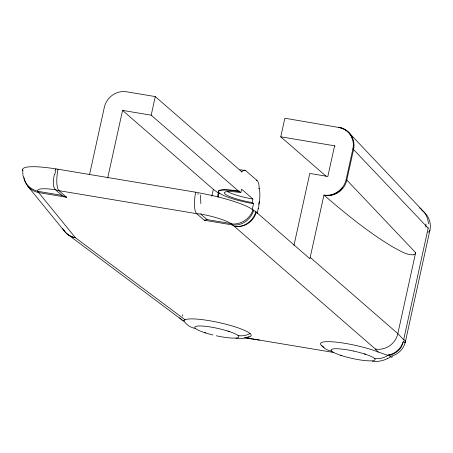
<?xml version="1.0" encoding="UTF-8"?>
<svg xmlns="http://www.w3.org/2000/svg" width="453" height="453" viewBox="0 0 453 453"><rect width="100%" height="100%" fill="white"/><g stroke="black" fill="none" stroke-linecap="round" stroke-linejoin="round"><path stroke-width="0.68" d="M257.208 213.414L258.323 208.346A19.264 5.555 -80.5 0 0 259.427 201.715L259.569 200.481A19.309 5.566 -80.5 0 0 259.252 188.516A19.309 5.566 -80.5 0 0 257.032 180.436L245.566 170.566A22.531 3.754 12.4 0 0 239.948 169.779L239.852 169.767M428.278 227.695L403.742 339.337A1.229 0.289 -79.9 0 0 403.668 339.744L403.623 340.056M89.603 174.297L104.32 107.35A19.309 18.211 -49 0 1 126.647 91.795L155.277 96.58L241.879 171.897A19.309 5.566 -80.5 0 1 245.707 170.588M107.695 178.001L122.559 110.396L151.189 115.175L238.997 191.534L239.082 191.143A28.726 4.79 12.4 0 0 219.252 192.904A28.726 4.79 12.4 0 0 253.521 203.697L252.128 210.039M151.189 115.175L155.277 96.58M211.806 196.223L213.323 189.326L122.559 110.396M217.531 196.483L218.289 193.04L213.323 189.326M218.103 197.304L219.014 193.165A28.726 4.79 12.4 0 1 238.997 191.534M326.132 176.268L280.769 136.817L284.858 118.222L339.116 127.519M293.952 245.447L309.784 173.437L327.842 176.449L334.58 145.804L280.769 136.817M23.012 170.724A47.956 7.995 12.4 0 1 42.418 167.168L49.519 167.961A47.956 7.995 12.4 0 1 54.173 168.624L55.73 168.867A19.236 3.211 12.4 0 1 57.995 169.218L195.662 192.208A19.343 3.228 12.4 0 1 198.006 192.627L212.814 195.628A47.939 7.995 12.4 0 1 252.887 209.807L256.33 212.168L309.886 258.742L323.935 195.079A19.388 18.279 -49 0 0 342.225 187.729L343.295 186.24A19.253 18.148 -49 0 0 346.149 179.513L352.887 148.861A19.253 18.148 -49 0 0 353.091 141.687L352.717 139.96A19.309 17.639 -55.3 0 0 340.027 127.712M323.935 195.079L324.32 195.413A19.309 18.488 -43.5 0 0 346.834 180.084L415.639 252.672L397.842 333.601A19.315 18.363 -46.4 0 1 375.384 349.036L234.377 226.409L232.185 224.892A19.309 5.566 -80.5 0 1 231.273 223.623L230.973 223.584M421.732 210.328A19.309 19.02 -3.3 0 1 429.914 230.181L405.384 341.76A48.035 8.012 12.4 0 1 404.931 342.881M55.017 170.702L55.43 169.598M258.974 202.712L259.427 201.715M401.568 346.33L403.402 341.392A19.315 18.494 -43.5 0 1 387.553 355.248L377.723 351.839M415.31 253.521L415.486 253.165A1.206 0.345 -80.5 0 0 415.639 252.672M245.741 337.355L246.613 337.292A34.349 5.73 12.4 0 0 250.724 336.217L251.222 335.447A34.349 5.73 12.4 0 0 236.817 327.423L234.654 326.721A34.349 5.73 12.4 0 0 223.646 323.657L218.255 322.411A34.349 5.73 12.4 0 0 185.079 319.778L183.556 320.571L184.161 321.375A19.309 18.211 -49 0 0 195.526 328.482M392.694 356.777L391.001 357.383M387.519 358.566C382.757 360.939 377.525 361.947 372.253 361.313M413.782 254.688L413.566 254.75A46.472 13.397 -80.5 0 1 413.051 254.852C405.463 254.886 398.833 249.988 392.332 246.704C367.983 231.987 345.86 213.924 324.32 195.413A19.309 17.639 -55.3 0 0 342.219 187.723M249.184 336.89L242.417 338.584L235.945 338.544M244.377 337.796L259.507 340.095M259.252 188.516L258.561 188.408M218.289 193.04L219.014 193.165M61.931 195.351L55.464 189.728L49.496 189.02A28.72 4.79 12.4 0 0 38.103 191.37L61.931 195.351A38.245 33.329 85.4 0 0 66.574 197.259L59.043 190.685A19.32 18.216 -49 0 1 55.385 189.66M66.58 197.236L38.641 192.57A19.309 18.635 -39.2 0 1 23.952 177.791M57.995 169.218A19.309 5.566 -80.5 0 0 59.043 190.685L196.71 213.674L204.246 220.226L232.185 224.892A19.309 17.639 -55.3 0 0 253.663 210.288M245.492 337.751L333.289 352.417M241.879 171.897L241.738 171.868A34.337 5.725 12.4 0 0 241.211 171.783M38.058 191.364L37.752 191.308A19.309 5.566 -80.5 0 0 38.641 192.57L75.453 237.751L185.079 319.778M258.323 208.346L258.034 208.295M216.302 335.775L216.415 335.798A22.531 3.754 12.4 0 0 238.72 337.094A22.531 3.754 12.4 0 0 220.736 329.093L217.197 328.278A22.531 3.754 12.4 0 0 194.898 326.981A22.531 3.754 12.4 0 0 212.882 334.982M364.263 353.867L365.679 354.325M341.97 355.735L340.554 355.277M227.955 331.103L229.371 331.562M205.662 332.972L204.241 332.513M387.553 355.248L387.966 355.412A19.309 18.211 -49 0 1 374.393 358.357M334.58 145.804L335.095 146.16M352.887 148.861L428.187 228.153M346.149 179.513L346.8 180.045L353.572 149.433A19.309 18.488 -43.5 0 0 340.067 127.74M419.688 207.95L420.01 208.182M67.463 234.218L182.276 320.146M420.169 208.301L420.565 208.607M420.639 208.663C425.322 212.281 428.204 218.029 428.413 223.929M239.082 191.143L240.849 192.678L241.619 189.184L252.944 199.031L252.174 202.525L253.521 203.697M310.231 257.412L397.842 333.601L403.668 339.744M421.754 209.609L348.787 132.542M375.384 349.036L378.227 352.038M27.746 186.16L64.564 231.341M22.65 169.564L23.012 176.138M198.029 193.482L198.057 194.467M195.662 192.208A19.309 5.566 -80.5 0 0 196.71 213.674A19.309 18.211 -49 0 0 200.543 213.901M207.089 219.501A38.245 17.678 -72.3 0 1 204.258 220.169M255.854 211.8A19.309 17.639 -55.3 0 1 234.377 226.409A19.309 18.211 -49 0 0 256.358 212.191M324.059 347.185A34.349 5.73 12.4 0 1 354.569 345.18L359.959 346.42A34.349 5.73 12.4 0 1 370.962 349.484L373.125 350.186A34.349 5.73 12.4 0 1 377.723 351.839M331.839 351.251A19.309 18.211 -49 0 1 321.528 345.492M403.736 339.337A48.137 8.029 12.4 0 1 405.384 341.76A19.309 19.02 -3.3 0 1 389.971 356.471A36.812 5.447 13.1 0 1 387.298 358.363M429.914 230.181A48.035 8.012 12.4 0 1 427.87 232.225M415.305 253.68A12.933 3.726 -80.5 0 1 413.804 254.529M425.916 223.997A18.777 12.089 88.6 0 1 425.826 227.123M62.667 228.493A19.309 18.635 -39.2 0 0 75.453 237.751A19.309 17.871 -53.2 0 1 63.511 229.58M55.413 189.581A19.247 7.14 -74.4 0 1 53.771 186.67M37.752 191.217A19.258 18.154 -6 0 1 23.511 176.291M183.98 321.251A19.315 17.871 -53.2 0 1 179.682 317.763M253.057 209.841A19.258 17.101 -44.2 0 1 231.211 223.861M200.826 203.601A19.264 0.493 88.6 0 1 200.566 195.011M53.777 186.33A19.286 7.322 -72.8 0 1 53.295 181.058M53.488 180.821A19.303 7.809 -71 0 1 54.422 174.275M54.819 174.162A19.173 9.145 -68.6 0 1 55.81 170.872M55.674 169.682A18.777 11.733 -67 0 1 55.968 168.969M182.661 314.705A13.55 1.189 82.1 0 1 182.78 316.12M184.099 320.605A19.185 16.614 -71.5 0 1 183.873 320.418M389.767 355.582A36.869 5.532 12.5 0 1 390.107 356.5M250.101 333.567A19.309 18.211 -49 0 1 238.085 335.588M389.688 354.784A12.78 4.79 -45.7 0 1 388.272 354.999M405.118 341.041A13.482 6.484 -88 0 1 404.755 342.74M258.544 204.201A18.607 1.2 -68 0 1 258.986 203.131M401.743 346.437A19.207 18.992 13.5 0 1 389.235 355.333M256.891 180.413A22.531 3.754 12.4 0 1 256.188 180.294M252.797 199.009A22.531 3.76 12.4 0 1 227.247 191.483M252.032 202.502A22.531 3.76 12.4 0 1 225.09 194.026A22.531 3.76 12.4 0 1 240.707 192.655M338.663 127.219A19.388 18.279 -49 0 1 352.723 139.96M230.905 223.572L207.072 219.592L200.605 213.963L207.4 215.39A28.726 4.79 12.4 0 1 230.277 223.17A28.618 4.773 12.4 0 1 230.905 223.572M353.617 351.064L353.504 351.041A22.531 3.754 12.4 0 0 331.205 349.744A22.531 3.754 12.4 0 0 349.189 357.745L352.723 358.561A22.531 3.754 12.4 0 0 375.027 359.858A22.531 3.754 12.4 0 0 357.043 351.856L353.617 351.064"/></g></svg>
